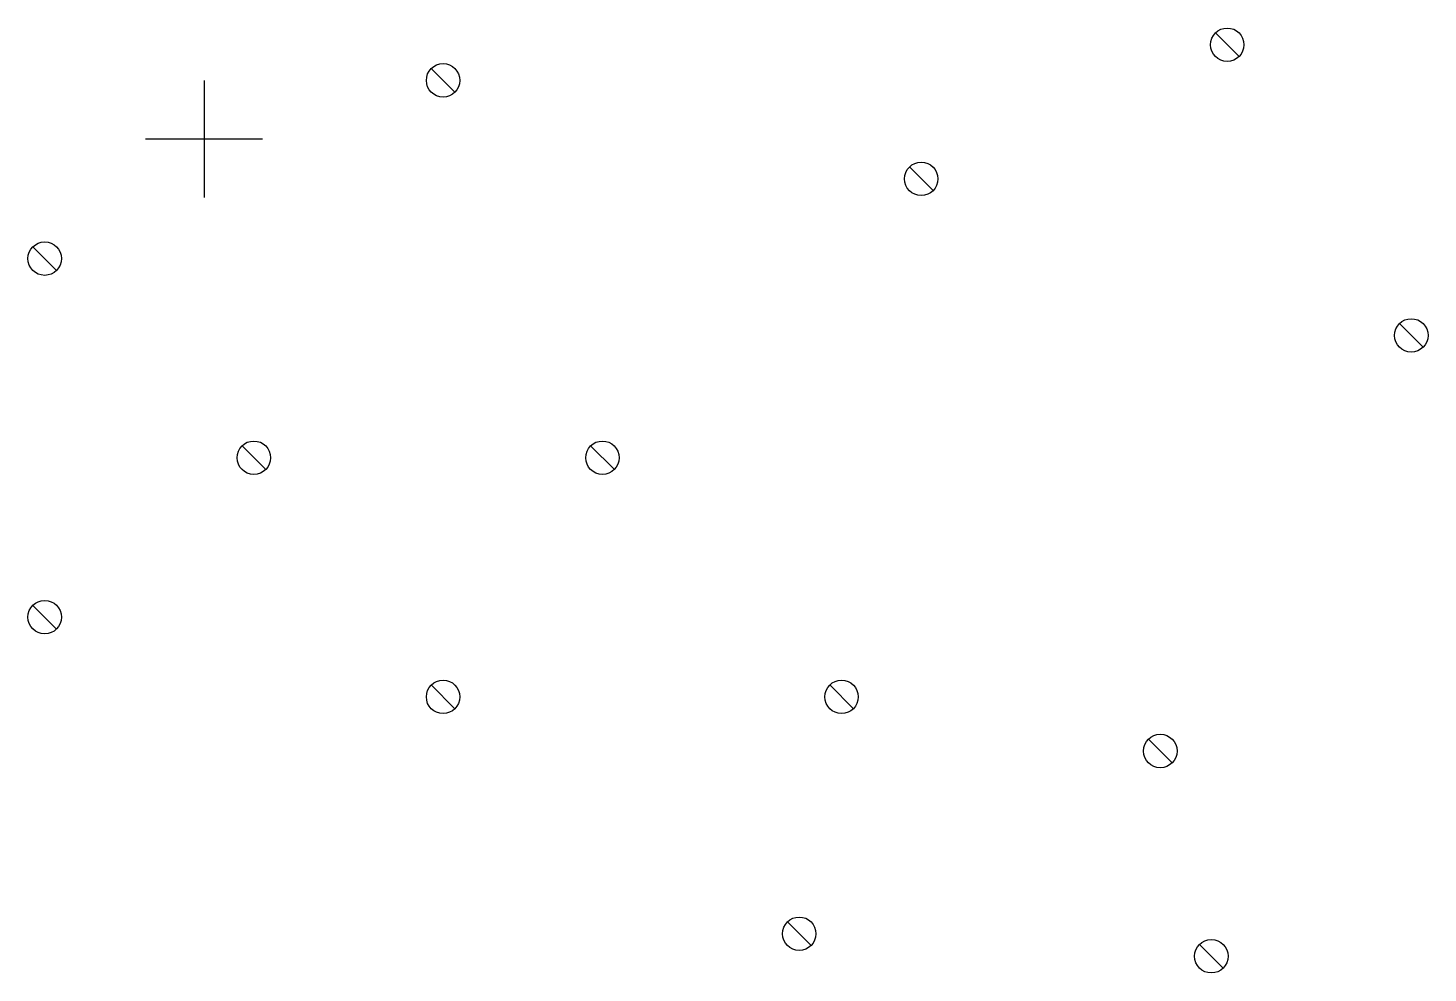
# Model space of a CAD drawing. Extents: x 11 to 178, y 22 to 135.
import ezdxf

# ---------------------------------------------------------------- set-up
doc = ezdxf.new("R2010")
doc.units = 0
doc.layers.add('ANCHOR', color=3, linetype='CONTINUOUS')

msp = doc.modelspace()

# ---------------------------------------------------------------- linework, layer by layer
at = {"layer": 'ANCHOR'}
for p, q in [((152.82, 134.1), (155.65, 131.28)), ((59.1, 129.84), (61.93, 127.01)), ((31.94, 128.43), (31.94, 114.43)), ((24.94, 121.43), (38.94, 121.43)), ((116.25, 118.08), (119.08, 115.25)), ((14.31, 105.71), (11.48, 108.54)), ((174.82, 99.37), (177.65, 96.54)), ((36.48, 84.74), (39.31, 81.91)), ((78.15, 84.74), (80.98, 81.91)), ((11.48, 65.69), (14.31, 62.86)), ((61.93, 53.34), (59.1, 56.17)), ((106.72, 56.17), (109.55, 53.34)), ((144.82, 49.69), (147.65, 46.86)), ((101.67, 27.86), (104.49, 25.03)), ((150.92, 25.16), (153.75, 22.34))]:
    msp.add_line(p, q, dxfattribs=at)
for centre in [(154.24, 132.69), (60.51, 128.43), (117.66, 116.66), (12.89, 107.13), (176.24, 97.95), (37.89, 83.33), (79.56, 83.33), (12.89, 64.28), (60.51, 54.75), (108.14, 54.75), (146.24, 48.28), (103.08, 26.44), (152.34, 23.75)]:
    msp.add_circle(centre, 2, dxfattribs=at)

doc.saveas('drawing.dxf')
